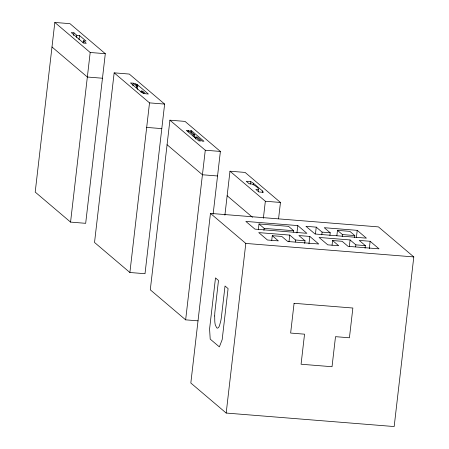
<?xml version="1.0" encoding="UTF-8"?>
<svg xmlns="http://www.w3.org/2000/svg" width="449" height="449" viewBox="0 0 449 449"><rect width="100%" height="100%" fill="white"/><g stroke="black" fill="none" stroke-linecap="round" stroke-linejoin="round"><path stroke-width="0.67" d="M54.829 22.45L35.202 192.077L70.56 222.103L85.68 223.321L105.307 53.695L69.949 23.662L54.829 22.45L90.187 52.482L105.307 53.695M73.585 35.516L73.9 32.805L71.245 32.592L83.621 43.098L86.27 43.312L83.346 40.825L83.11 42.863M76.594 37.329L76.83 35.291L73.9 32.805M79.035 39.579L79.507 35.51L76.83 35.291M70.56 222.103L90.187 52.482M114.158 72.839L94.531 242.466L129.89 272.498L145.01 273.71L164.637 104.084L129.278 74.057L114.158 72.839L149.517 102.872L164.637 104.084M132.898 85.821L133.207 83.16L130.485 82.947L140.846 91.742L143.54 93.628L144.376 93.695L141.227 91.024L141.076 92.348M136.249 87.937L136.479 85.944L133.207 83.16M137.293 86.068L137.45 84.738L134.565 83.273L137.837 86.051L137.456 89.373M129.89 272.498L149.517 102.872M213.129 214.156L220.386 151.436L185.033 121.404L169.913 120.192L150.286 289.818L185.645 319.845L198.015 320.839M188.103 131.899L188.266 130.524L186.352 130.367L198.694 140.851L200.608 141.003L195.837 136.951L195.596 139.016M191.459 132.169L191.616 130.794L189.77 130.642L194.793 134.908L194.473 137.658M193.126 136.159L193.283 134.784L188.266 130.524M185.645 319.845L205.272 150.224L169.913 120.192M210.452 213.398L190.825 383.025L226.184 413.052L394.171 426.55L413.798 256.923L378.44 226.897L210.452 213.398L245.805 243.431L413.798 256.923M224.893 215.189L229.983 171.209L245.103 172.427L280.462 202.454L278.565 218.815M250.486 184.359L250.8 181.632L246.248 181.267L249.302 183.86C251.799 182.243 263.748 191.201 255.851 189.422L258.843 191.964L263.395 192.329L262.536 191.005L253.376 183.22L250.8 181.632M226.184 413.052L245.805 243.431M253.219 184.584L253.376 183.22M258.254 191.678L258.489 189.635M262.379 192.363L262.536 191.005M258.388 229.332L259.006 223.978L288.55 226.352L293.713 230.741L293.556 232.077M263.367 218.281L265.342 201.242L229.983 171.209M263.933 230.371L264.169 228.367L259.006 223.978M271.724 240.372L272.268 235.686L281.804 236.449L287.753 241.506L318.717 243.992L309.821 236.438L298.894 235.557L305.028 240.771L304.719 243.448M288.982 241.792L289.757 235.096L258.742 232.604L267.464 240.013L278.369 240.872L272.268 235.686M295.302 242.017L295.537 240.007L289.757 235.096M296.946 232.952L297.794 225.589L245.844 221.419L254.925 229.125L306.875 233.3L297.794 225.589M308.968 243.801L309.821 236.438M315.462 233.839L316.236 227.143L305.954 226.29L315.052 234.019L366.395 238.144L357.224 230.354L324.251 227.705L330.217 232.773L329.908 235.45M321.781 234.799L322.096 232.122L316.236 227.143M332.052 245.216L332.597 240.529L342.132 241.298L348.082 246.349L379.046 248.841L370.15 241.281L359.222 240.406L365.363 245.614L365.048 248.291M336.868 235.719L337.485 230.365L349.85 231.353L354.811 235.568L354.575 237.577M342.217 236.584L342.447 234.574L337.485 230.365M349.311 246.641L350.085 239.946L319.071 237.454L327.792 244.857L338.703 245.715L332.597 240.529M356.371 237.717L357.224 230.354M355.636 246.86L355.866 244.857L350.085 239.946M369.297 248.645L370.15 241.281M83.346 40.825L86.023 41.044L79.507 35.51M102.467 78.233L87.347 77.02L51.989 46.988M136.479 85.944L137.837 86.051M141.227 91.024L142.586 91.13L145.734 93.807L148.372 94.015L137.45 84.738M146.677 127.409L161.797 128.622M193.283 134.784L194.793 134.908M195.837 136.951L197.341 137.074L202.112 141.126L203.958 141.272L191.616 130.794M205.272 150.224L220.386 151.436M217.552 175.974L202.432 174.762L167.073 144.73M265.342 201.242L280.462 202.454M322.096 232.122L330.217 232.773M264.169 228.367L293.713 230.741M342.447 234.574L354.811 235.568M295.537 240.007L305.028 240.771M355.866 244.857L365.363 245.614M227.143 195.747L252.473 217.265M214.684 315.973L214.79 321.338A14.34 3.165 -85.4 0 0 215.279 324.868L216.693 327.865L217.619 328.168L218.467 327.574A13.156 2.902 -85.4 0 0 219.578 325.402L220.734 321.102A17.236 3.8 -85.4 0 0 221.335 317.662L225.028 286.007L228.086 288.6L222.176 339.652L219.37 346.886L210.205 339.107L209.582 328.954L215.492 277.909L218.483 280.445L214.869 312.167A18.055 3.985 -85.4 0 0 214.684 315.967M294.078 303.305L290.638 333.057L304.545 334.174L301.071 364.234L332.03 366.721L335.51 336.666L349.423 337.783L352.863 308.025L294.078 303.305"/></g></svg>
